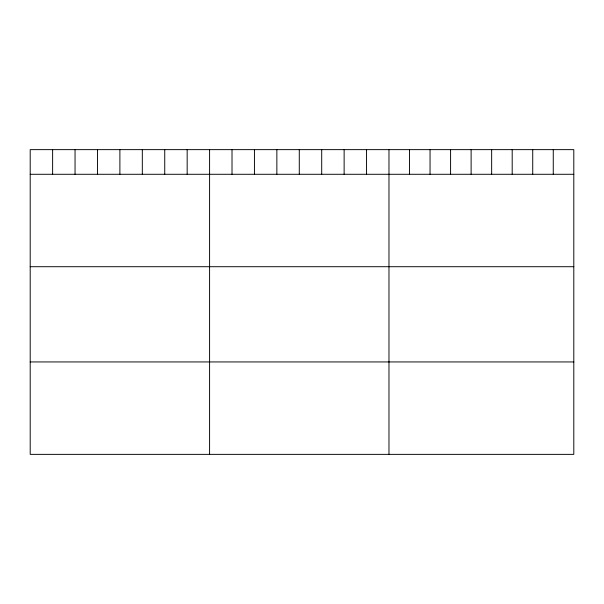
<?xml version="1.0" encoding="UTF-8"?>
<svg xmlns="http://www.w3.org/2000/svg" width="604" height="604" viewBox="0 0 604 604"><rect width="100%" height="100%" fill="white"/><g stroke="black" fill="none" stroke-linecap="round" stroke-linejoin="round"><path stroke-width="0.91" d="M573.8 174.284L573.8 454.367L30.2 454.367L30.2 149.633L573.8 149.633L573.8 174.284L30.2 174.284M30.2 266.711L573.8 266.711M30.2 361.939L573.8 361.939M553.264 149.633L553.264 174.284M532.728 149.633L532.728 174.284M512.192 149.633L512.192 174.284M491.656 149.633L491.656 174.284M471.12 149.633L471.12 174.284M450.584 149.633L450.584 174.284M430.048 149.633L430.048 174.284M409.512 149.633L409.512 174.284M388.976 149.633L388.976 454.367M366.553 149.633L366.553 174.284M344.129 149.633L344.129 174.284M321.706 149.633L321.706 174.284M299.282 149.633L299.282 174.284M276.858 149.633L276.858 174.284M254.435 149.633L254.435 174.284M232.012 149.633L232.012 174.284M209.588 149.633L209.588 454.367M187.165 149.633L187.165 174.284M164.741 149.633L164.741 174.284M142.317 149.633L142.317 174.284M119.894 149.633L119.894 174.284M97.471 149.633L97.471 174.284M75.047 149.633L75.047 174.284M52.623 149.633L52.623 174.284"/></g></svg>
